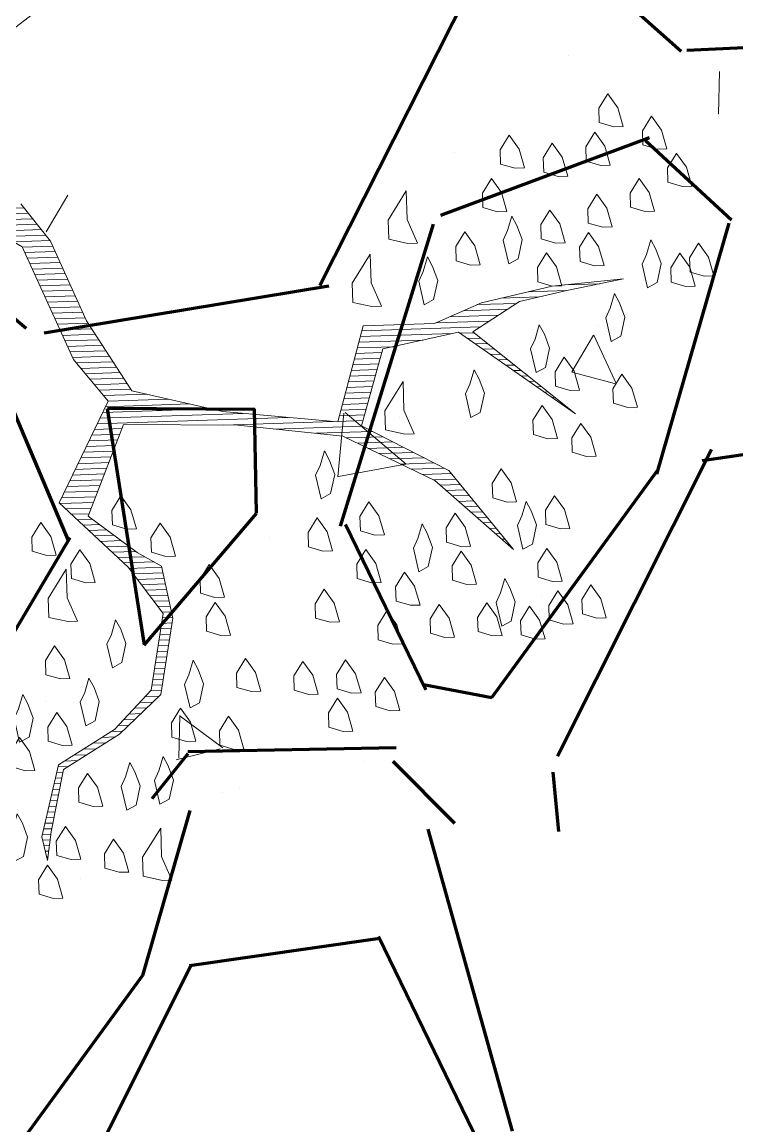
# Model space of a CAD drawing. Header units: millimetres. Extents: x 111 to 1506, y 14 to 566.
# Drawn here: x 215.526 to 216.414, y 97.69 to 99.061 of the extents above; entities that cross this region are included whole.
import ezdxf

# ---------------------------------------------------------------- set-up
doc = ezdxf.new("R2010")
doc.units = ezdxf.units.MM
doc.layers.add('ARBOLES', color=78, linetype='Continuous', lineweight=5)
doc.layers.add('GRASS', color=56, linetype='Continuous', lineweight=0)

# ---------------------------------------------------------------- blocks, each defined once
blk = doc.blocks.new('*X16')
at = {"color": 0}
for p, q in [((17.86165007260383, 16.41), (18.01566295137173, 16.41)), ((17.89164951184045, 16.4), (18.02316281118089, 16.4)), ((17.92164895107706, 16.39), (18.03066267099004, 16.39)), ((17.94727478289914, 16.38), (18.03816253079919, 16.38)), ((17.96327448382533, 16.37), (18.04566239060834, 16.37)), ((17.97927418475152, 16.36), (18.0531622504175, 16.36)), ((17.99527388567772, 16.35), (18.06066211022665, 16.35)), ((18.01055927585841, 16.34), (18.06508146982889, 16.34)), ((18.01472586464128, 16.33), (18.06919903992019, 16.33)), ((18.01889245342414, 16.32), (18.07331661001149, 16.32)), ((18.023059042207, 16.31), (18.07743418010279, 16.31)), ((18.02722563098987, 16.3), (18.08155175019409, 16.3)), ((18.03139221977273, 16.29), (18.08566932028539, 16.29)), ((18.03555880855559, 16.28), (18.08978689037669, 16.28)), ((18.03972539733846, 16.27), (18.09390446046799, 16.27)), ((18.04389198612132, 16.26), (18.09802203055929, 16.26)), ((18.04805857490418, 16.25), (18.10213960065059, 16.25)), ((18.05222516368704, 16.24), (18.10625717074189, 16.24)), ((18.05639175246991, 16.23), (18.11037474083319, 16.23)), ((18.91147064793442, 16.23), (18.97950203149932, 16.23)), ((18.97592273007992, 16.24), (19.0394503215144, 16.24)), ((18.06055834125277, 16.22), (18.11449231092449, 16.22)), ((18.06472493003564, 16.21), (18.11860988101579, 16.21)), ((18.81907843895737, 16.21), (18.88964512979283, 16.21)), ((18.86147158254006, 16.22), (18.92950296610496, 16.22)), ((18.0688915188185, 16.2), (18.12358171159799, 16.2)), ((18.07305810760136, 16.19), (18.12958159944531, 16.19)), ((18.76907937356302, 16.19), (18.85631241952992, 16.19)), ((18.79407890626019, 16.2), (18.87297877466137, 16.2)), ((18.07722469638423, 16.18), (18.13558148729264, 16.18)), ((18.08139128516709, 16.17), (18.14158137513996, 16.17)), ((18.61137850835143, 16.17), (18.82297970926702, 16.17)), ((18.74407984086584, 16.18), (18.83964606439847, 16.18)), ((18.08555787394995, 16.16), (18.14758126298729, 16.16)), ((18.08972446273282, 16.15), (18.15358115083461, 16.15)), ((18.6053786205041, 16.15), (18.72007029524511, 16.15)), ((18.60837856442777, 16.16), (18.77340263166577, 16.16)), ((18.78685527463478, 16.16), (18.81203072739739, 16.16)), ((18.80018835873994, 16.15), (18.82369717598941, 16.15)), ((18.09389105151568, 16.14), (18.15958103868193, 16.14)), ((18.10040687277039, 16.13), (18.16558092652925, 16.13)), ((18.59937873265678, 16.13), (18.64606898927208, 16.13)), ((18.60237867658044, 16.14), (18.66673795882448, 16.14)), ((18.8135214428451, 16.14), (18.83536362458142, 16.14)), ((18.82685452695026, 16.13), (18.84703007317344, 16.13)), ((18.10818450516507, 16.12), (18.17158081437658, 16.12)), ((18.11596213755975, 16.11), (18.1775807022239, 16.11)), ((18.59337884480946, 16.11), (18.63981910609779, 16.11)), ((18.59637878873312, 16.12), (18.64294404768493, 16.12)), ((18.84018761105543, 16.12), (18.85869652176545, 16.12)), ((18.85352069516059, 16.11), (18.87036297035747, 16.11)), ((18.12373976995442, 16.1), (18.18358059007122, 16.1)), ((18.13151740234911, 16.09), (18.18958047791855, 16.09)), ((18.58737895696213, 16.09), (18.63356922292349, 16.09)), ((18.5903789008858, 16.1), (18.63669416451064, 16.1)), ((18.86685377926575, 16.1), (18.88202941894949, 16.1)), ((18.88018686337091, 16.09), (18.89369586754151, 16.09)), ((18.13929503474378, 16.08), (18.19558036576587, 16.08)), ((18.14707266713846, 16.07), (18.22390660465023, 16.07)), ((18.58137906911481, 16.07), (18.6273193397492, 16.07)), ((18.58437901303847, 16.08), (18.63044428133634, 16.08)), ((18.89351994747607, 16.08), (18.90536231613352, 16.08)), ((18.90685303158123, 16.07), (18.91702876472554, 16.07)), ((18.14965271403609, 16.05), (18.29990518404965, 16.05)), ((18.15485029953314, 16.06), (18.26190589434995, 16.06)), ((18.57537918126749, 16.05), (18.6210694565749, 16.05)), ((18.57837912519115, 16.06), (18.62419439816205, 16.06)), ((18.9201861156864, 16.06), (18.92869521331756, 16.06)), ((18.93351919979156, 16.05), (18.94036166190957, 16.05)), ((18.13917671938203, 16.03), (18.39462157705236, 16.03)), ((18.14441471670906, 16.04), (18.33790447374937, 16.04)), ((18.56937929342017, 16.03), (18.61481957340061, 16.03)), ((18.57237923734383, 16.04), (18.61794451498775, 16.04)), ((18.94685228389672, 16.04), (18.95202811050159, 16.04)), ((18.96018536800188, 16.03), (18.96369455909361, 16.03)), ((18.12870072472798, 16.01), (18.17725004740651, 16.01)), ((18.13393872205501, 16.02), (18.47462008168335, 16.02)), ((18.35914787817491, 16.01), (18.5546185863143, 16.01)), ((18.56337940557284, 16.01), (18.60856969022631, 16.01)), ((18.56637934949651, 16.02), (18.61169463181346, 16.02)), ((18.97351845210705, 16.02), (18.97536100768563, 16.02)), ((18.98685153621221, 16.01), (18.98702745627764, 16.01)), ((18.11822473007392, 15.99), (18.1688291521822, 15.99)), ((18.12346272740095, 16), (18.17303959979436, 16)), ((18.45007184729658, 16), (18.60637502971632, 16)), ((18.52340380987497, 15.99), (18.62437469325829, 15.99)), ((18.10774873541987, 15.97), (18.16040825695789, 15.97)), ((18.1129867327469, 15.98), (18.16461870457004, 15.98)), ((18.57808775741433, 15.98), (18.64237435680026, 15.98)), ((18.59708740226418, 15.97), (18.66037402034223, 15.97)), ((18.09727274076582, 15.95), (18.15198736173358, 15.95)), ((18.10251073809284, 15.96), (18.15619780934573, 15.96)), ((18.61608704711404, 15.96), (18.6783736838842, 15.96)), ((18.63508669196389, 15.95), (18.69637334742616, 15.95)), ((18.08679674611176, 15.93), (18.14356646650926, 15.93)), ((18.09203474343879, 15.94), (18.14777691412142, 15.94)), ((18.65408633681375, 15.94), (18.71437301096814, 15.94)), ((18.67308598166361, 15.93), (18.7323726745101, 15.93)), ((18.08155874878473, 15.92), (18.13935601889711, 15.92)), ((18.69208562651346, 15.92), (18.75037233805207, 15.92)), ((18.07108275413068, 15.9), (18.1309351236728, 15.9)), ((18.0763207514577, 15.91), (18.13514557128495, 15.91)), ((18.71108527136332, 15.91), (18.76278197449397, 15.91)), ((18.73008491621317, 15.9), (18.77042889037781, 15.9)), ((18.0627145011125, 15.88), (18.12251422844848, 15.88)), ((18.06584475680365, 15.89), (18.12672467606064, 15.89)), ((18.74209186251227, 15.89), (18.77807580626165, 15.89)), ((18.75275832979641, 15.88), (18.78572272214549, 15.88)), ((18.07271431419137, 15.87), (18.11830378083633, 15.87)), ((18.08271412727025, 15.86), (18.11409333322417, 15.86)), ((18.76342479708053, 15.87), (18.79336963802934, 15.87)), ((18.77409126436466, 15.86), (18.80101655391318, 15.86)), ((18.09271394034912, 15.85), (18.11969342814805, 15.85)), ((18.10271375342799, 15.84), (18.13219319449663, 15.84)), ((18.78475773164879, 15.85), (18.80866346979703, 15.85)), ((18.79542419893292, 15.84), (18.81631038568087, 15.84)), ((18.11271356650686, 15.83), (18.14469296084522, 15.83)), ((18.12271337958573, 15.82), (18.15719272719381, 15.82)), ((18.80609066621705, 15.83), (18.82395730156471, 15.83)), ((18.81675713350118, 15.82), (18.83160421744856, 15.82)), ((18.1327131926646, 15.81), (18.1696924935424, 15.81)), ((18.14271300574348, 15.8), (18.18219225989099, 15.8)), ((18.82742360078531, 15.81), (18.8392511333324, 15.81)), ((18.83809006806944, 15.8), (18.84689804921624, 15.8)), ((18.15271281882235, 15.79), (18.19469202623958, 15.79)), ((18.16271263190122, 15.78), (18.21045770251964, 15.78)), ((18.84875653535357, 15.79), (18.85454496510008, 15.79)), ((18.8594230026377, 15.78), (18.86219188098393, 15.78)), ((18.17271244498009, 15.77), (18.22712405765109, 15.77)), ((18.18201444571203, 15.76), (18.24033659409571, 15.76)), ((18.18901431486724, 15.75), (18.24215474192823, 15.75)), ((18.19601418402245, 15.74), (18.24397288976075, 15.74)), ((18.20301405317766, 15.73), (18.24579103759327, 15.73)), ((18.21001392233287, 15.72), (18.2476091854258, 15.72)), ((18.21701379148808, 15.71), (18.24942733325832, 15.71)), ((18.22401366064329, 15.7), (18.25124548109084, 15.7)), ((18.2310135297985, 15.69), (18.25306362892336, 15.69)), ((18.23801339895371, 15.68), (18.25488177675588, 15.68)), ((18.23667275080511, 15.66), (18.25527508224864, 15.66)), ((18.2385477157574, 15.67), (18.25669992458841, 15.67)), ((18.23292282090054, 15.64), (18.25152515234406, 15.64)), ((18.23479778585283, 15.65), (18.25340011729635, 15.65)), ((18.22917289099596, 15.62), (18.24777522243949, 15.62)), ((18.23104785594825, 15.63), (18.24965018739178, 15.63)), ((18.22542296109138, 15.6), (18.24402529253491, 15.6)), ((18.22729792604367, 15.61), (18.2459002574872, 15.61)), ((18.2216730311868, 15.58), (18.24027536263033, 15.58)), ((18.2235479961391, 15.59), (18.24215032758262, 15.59)), ((18.21792310128223, 15.56), (18.23652543272576, 15.56)), ((18.21979806623452, 15.57), (18.23840039767805, 15.57)), ((18.21318197637927, 15.54), (18.23277550282118, 15.54)), ((18.21604813632994, 15.55), (18.23465046777347, 15.55)), ((18.19318235022153, 15.52), (18.21710466461864, 15.52)), ((18.2031821633004, 15.53), (18.22835445433237, 15.53)), ((18.17318272406379, 15.5), (18.19460508519117, 15.5)), ((18.18318253714266, 15.51), (18.20585487490491, 15.51)), ((18.15318309790605, 15.48), (18.17210550576372, 15.48)), ((18.16318291098492, 15.49), (18.18335529547745, 15.49)), ((18.12376414791132, 15.46), (18.14684622447798, 15.46)), ((18.14090668461796, 15.47), (18.16085571604999, 15.47)), ((18.08947907449805, 15.44), (18.11256115106471, 15.44)), ((18.10662161120468, 15.45), (18.12970368777135, 15.45)), ((18.05519400108478, 15.42), (18.07827607765144, 15.42)), ((18.07233653779141, 15.43), (18.09541861435807, 15.43)), ((18.04068119077921, 15.4), (18.05163786157678, 15.4)), ((18.04334780760024, 15.41), (18.0611335409448, 15.41)), ((18.03534795713714, 15.38), (18.04702256323269, 15.38)), ((18.03801457395817, 15.39), (18.04933021240473, 15.39)), ((18.03001472349508, 15.36), (18.04240726488859, 15.36)), ((18.03268134031611, 15.37), (18.04471491406064, 15.37)), ((18.02468148985301, 15.34), (18.0377919665445, 15.34)), ((18.02734810667405, 15.35), (18.04009961571654, 15.35)), ((18.01934825621095, 15.32), (18.0331766682004, 15.32)), ((18.02201487303198, 15.33), (18.03548431737245, 15.33)), ((18.01401502256888, 15.3), (18.02856136985631, 15.3)), ((18.01668163938991, 15.31), (18.03086901902836, 15.31)), ((18.01134840574785, 15.29), (18.02654868823905, 15.29)), ((18.01152723478788, 15.28), (18.02488205272591, 15.28)), ((18.01352719740366, 15.27), (18.02321541721276, 15.27)), ((18.01552716001943, 15.26), (18.02154878169962, 15.26)), ((18.01752712263521, 15.25), (18.01988214618647, 15.25))]:
    blk.add_line(p, q, dxfattribs=at)
blk = doc.blocks.new('E1E')
at = {"layer": 'ARBOLES', "ltscale": 0.2}
for p, q in [((94.9940990077361, 59.18438474289978), (94.9940990077361, 59.18438474289978)), ((94.84552276282412, 58.98537926661543), (94.84552276282412, 58.98537926661543)), ((94.82405485688713, 58.97140068489982), (94.82405485688713, 58.97140068489982)), ((94.9280072679987, 58.96682125834189), (94.87329773033608, 58.92683081030479)), ((94.94797860574528, 58.90326004474996), (94.92541536404093, 58.96292693494006)), ((95.14114945888552, 58.95979033873532), (95.14114945888552, 58.95979033873532)), ((94.94732927271929, 58.903946685854), (94.87005677416315, 58.92362268169818)), ((94.66758395968606, 58.86352770801913), (94.66758395968606, 58.86352770801913)), ((94.92363391328188, 58.60571444513691), (94.92363391328188, 58.60571444513691)), ((94.513813924879, 58.53329226958003), (94.513813924879, 58.53329226958003)), ((95.13546433198931, 58.5084720318038), (95.13546433198931, 58.5084720318038)), ((94.8623527280112, 58.48263736030007), (94.77647873542257, 58.42824536962853)), ((94.89094025527338, 58.39212429642217), (94.86312690374454, 58.48367866395522)), ((95.21043215159789, 58.47292980884792), (95.21043215159789, 58.47292980884792)), ((94.6864770946858, 58.45811951674424), (94.6864770946858, 58.45811951674424)), ((95.01296909263901, 58.46324103593446), (95.01296909263901, 58.46324103593446)), ((94.8894648298828, 58.39052435609668), (94.77577716218515, 58.42768653937529)), ((94.81097978317659, 58.36655758372266), (94.81097978317659, 58.36655758372266)), ((94.89222864670687, 58.34178226368775), (94.89222864670687, 58.34178226368775)), ((95.39567735442728, 58.24515711178507), (95.40487018095013, 58.30828182645136)), ((94.48649523436407, 58.22464313564175), (94.48649523436407, 58.22464313564175)), ((94.59765985414963, 58.207038994186), (94.53042211942775, 58.19858580100531)), ((94.58882484806783, 58.14371812412075), (94.5980176745906, 58.20684283878693)), ((94.58820873819984, 58.14323738980458), (94.530163800216, 58.19790885420814)), ((94.73628233018229, 58.19350984426982), (94.73628233018229, 58.19350984426982)), ((94.58668975463767, 58.12730982811847), (94.58668975463767, 58.12730982811847)), ((94.88333278133172, 57.96891544010536), (94.88333278133172, 57.96891544010536)), ((94.53756615606588, 57.77084847682004), (94.53756615606588, 57.77084847682004)), ((94.78082098942065, 57.77033874477017), (94.78082098942065, 57.77033874477017)), ((94.5622270004681, 57.70736696758176), (94.53966375876374, 57.76703385777186))]:
    blk.add_line(p, q, dxfattribs=at)
for points in [[(95.49650309731369, 58.33298324801618), (95.42999069431156, 58.34233452253515), (95.295442970324, 58.46947065514659), (95.22384977862184, 58.50773429119661), (95.23457327561995, 58.67617692112905), (95.10297161790258, 58.72668795898384), (95.02848224477879, 58.77145565359517), (95.00165515299173, 58.88420897243365), (95.03051719751161, 58.95941045921158), (95.08829117140017, 59.03969239657186), (95.07086419802151, 59.14883778413495), (95.04987935392641, 59.17846194965538), (95.0607525054699, 59.13654147100186), (95.07889105299178, 59.04330032784712), (95.02111707910323, 58.96301839048697), (94.98575109759659, 58.88492077642301), (95.01257818938365, 58.77216745758464), (95.05744405899569, 58.70641506798226), (95.09865228819427, 58.70138352872828), (95.1868611094348, 58.67831233309736), (95.18985706055349, 58.53156620214524), (95.03086639145106, 58.46856320584383), (94.87909123347872, 58.42436058123693), (94.72655461651465, 58.43437474841679), (94.57904890340221, 58.48559759026106), (94.71283516839792, 58.4126782494365), (94.85886784837535, 58.39976795497062), (94.87268706618902, 58.28122238156019), (94.77731261866705, 58.21537216930123), (94.56908686539593, 58.26293816854176), (94.75780080770703, 58.2066837874434), (94.71013852637024, 58.13869816321624), (94.65089151934664, 58.09672877323423), (94.57863663834969, 58.0489671286803), (94.6732995117283, 58.09891309653078), (94.76217002226377, 58.16186718150372), (94.81562466644384, 58.21684468860853), (94.91318372124424, 58.26028659789749), (94.8942837147305, 58.40774453283898), (95.05906674667624, 58.45773941201769), (95.19712245653187, 58.48024553764439), (95.29910061073751, 58.40874980479843), (95.39386325381308, 58.31845370025808), (95.45605632710684, 58.28379799548354)], [(95.56321503970949, 58.04314782871578), (95.48379453243109, 57.90646477627197)]]:
    blk.add_lwpolyline(points, dxfattribs=at)
for points in [[(95.02020596556616, 59.2275982908598), (95.0426139579478, 59.22978261415646), (95.05130250221295, 59.2102704384726), (95.04698317250464, 59.18496600821679), (95.02528675426622, 59.19868592932885), (95.00719809159264, 59.22180603628799)], [(95.11568018278506, 59.15320643072805), (95.11639175692841, 59.16911067513665), (95.09540691283328, 59.19873484065719), (95.08529522028145, 59.18643852752397), (95.09037600898165, 59.15752616599278), (95.10556849023331, 59.14091011759482), (95.11786479006348, 59.13079812775825)], [(95.01735966899281, 59.16398131322584), (95.03976766137468, 59.16616563652229), (95.04845620563974, 59.14665346083839), (95.04413687593151, 59.12134903058271), (95.02244045769298, 59.13506895169466), (95.00435179501955, 59.15818905865392)], [(94.87930395913729, 59.14147518759925), (94.90821588850571, 59.14655563818183), (94.91980061419252, 59.12053940393665), (94.91116195477586, 59.06993054342507), (94.89378486624577, 59.1089548947928), (94.8662960851638, 59.13568293302744)], [(94.94363175486085, 59.15453221605019), (94.96603974724262, 59.15671653934672), (94.97472829150769, 59.13720436366286), (94.97040896179935, 59.11189993340717), (94.94871254356093, 59.12561985451899), (94.93062388088757, 59.14873996147837)], [(95.01669797969808, 59.07795603262188), (95.03910597207987, 59.08014035591842), (95.04779451634492, 59.06062818023457), (95.0434751866366, 59.03532374997886), (95.02177876839815, 59.04904367109081), (95.0036901057246, 59.07216377804996)], [(94.98854750932144, 59.01865879025244), (94.98925908346466, 59.03456303466103), (94.96827423936944, 59.06418720018159), (94.95816254681782, 59.05189088704837), (94.9632433355179, 59.0229785255173), (94.97843581676972, 59.00636247711934), (94.99073211659973, 58.99625048728278)], [(95.13092254888527, 59.06646934613473), (95.15333054126715, 59.06865366943128), (95.1620190855321, 59.04914149374738), (95.15769975582388, 59.02383706349159), (95.13600333758532, 59.03755698460376), (95.117914674912, 59.06067709156291)], [(94.94591613183631, 58.99188184068957), (94.94662770597952, 59.00778608509817), (94.92564286188431, 59.03741025061861), (94.9155311693326, 59.02511393748551), (94.9206119580328, 58.99620157595443), (94.93580443928448, 58.97958552755635), (94.94810073911462, 58.96947353771979)], [(95.175076844354, 58.98481271212386), (95.17578841849732, 59.00071695653245), (95.15480357440212, 59.030341122053), (95.1446918818505, 59.01804480891978), (95.14977267055056, 58.98913244738871), (95.16496515180236, 58.97251639899075), (95.17726145163242, 58.96240440915419)], [(95.09337196010021, 59.0107800350409), (95.11577995248209, 59.01296435833744), (95.12446849674706, 58.99345218265334), (95.12014916703885, 58.96814775239765), (95.09845274880041, 58.98186767350971), (95.08036408612693, 59.00498778046885)], [(95.09271027080551, 58.92475475443693), (95.09342184494874, 58.9406589988453), (95.07243700085353, 58.97028316436585), (95.06232530830192, 58.95798685123263), (95.06740609700199, 58.92907448970167), (95.08259857825377, 58.91245844130371), (95.09489487808372, 58.90234645146715)], [(94.92426959844617, 58.93548072560626), (94.94667759082807, 58.93766504890282), (94.95536613509312, 58.91815287321894), (94.95104680538479, 58.89284844296314), (94.92935038714623, 58.90656836407508), (94.91126172447292, 58.92968847103435)], [(94.85343786573587, 58.91952756986943), (94.87584585811764, 58.92171189316598), (94.8845344023827, 58.9021997174821), (94.88021507267437, 58.8768952872263), (94.85851865443594, 58.89061520833824), (94.8404299917626, 58.91373531529739)], [(95.13391850000394, 58.91972321518271), (95.15632649238573, 58.92190753847926), (95.16501503665079, 58.9023953627955), (95.16069570694248, 58.8770909325397), (95.13899928870406, 58.89081085365164), (95.12091062603069, 58.91393096061078)], [(94.95831220136327, 58.84152777846217), (94.9590237755066, 58.85743202287078), (94.9380389314114, 58.88705618839122), (94.9279272388597, 58.8747598752581), (94.93300802755986, 58.84584751372692), (94.94820050881157, 58.82923146532907), (94.96049680864158, 58.81911947549228)], [(95.08844082594558, 58.82932928798577), (95.08915240008893, 58.84523353239425), (95.06816755599371, 58.87485769791481), (95.05805586344212, 58.86256138478159), (95.06313665214218, 58.83364902325052), (95.07832913339386, 58.81703297485254), (95.090625433224, 58.80692098501588)], [(94.71253585930712, 58.83340446660877), (94.73494385168888, 58.83558878990544), (94.74363239595385, 58.81607661422144), (94.73931306624563, 58.79077218396564), (94.71761664800721, 58.80449210507759), (94.69952798533377, 58.82761221203685)], [(94.86217629484956, 58.82989435799007), (94.88458428723122, 58.83207868128663), (94.89327283149628, 58.81256650560276), (94.88895350178807, 58.78726207534707), (94.86725708354963, 58.80098199645901), (94.8491684208762, 58.82410210341828)], [(95.15566480309091, 58.8358822578753), (95.18457673245943, 58.84096270845787), (95.19616145814614, 58.8149464742127), (95.18752279872959, 58.76433761370122), (95.17014571019938, 58.80336196506895), (95.14265692911763, 58.83009000330337)], [(94.7812328695874, 58.80164488912003), (94.8036408619692, 58.80382921241658), (94.81232940623423, 58.78431703673282), (94.80801007652605, 58.759012606477), (94.78631365828748, 58.77273252758896), (94.76822499561415, 58.7958526345481)], [(94.65908121512692, 58.77842695950419), (94.6814892075087, 58.78061128280072), (94.69017775177376, 58.76109910711697), (94.68585842206556, 58.73579467686117), (94.66416200382713, 58.749514597973), (94.64607334115354, 58.77263470493225)], [(94.72269743670715, 58.77557974354663), (94.74510542908905, 58.77776406684306), (94.7537939733542, 58.75825189115919), (94.74947464364588, 58.7329474609035), (94.72777822540732, 58.74666738201544), (94.70968956273389, 58.76978748897471)], [(94.93595409383005, 58.76922241897027), (94.95836208621168, 58.77140674226682), (94.96705063047686, 58.75189456658294), (94.96273130076855, 58.72659013632726), (94.94103488253, 58.7403100574392), (94.92294621985657, 58.76343016439846)], [(95.15281850651769, 58.77226528024122), (95.17522649889943, 58.7744496035379), (95.1839150431646, 58.754937427854), (95.1795957134563, 58.72963299759821), (95.15789929521785, 58.74335291871016), (95.13981063254428, 58.76647302566941)], [(95.22222709094143, 58.7564099471611), (95.24463508332322, 58.75859427045764), (95.25332362758823, 58.73908209477376), (95.24900429787992, 58.71377766451807), (95.22730787964147, 58.72749758563003), (95.20921921696804, 58.75061769258927)], [(94.96562748219019, 58.72008607776597), (94.98803547457209, 58.72227040106252), (94.996724018837, 58.70275822537864), (94.9924046891288, 58.67745379512284), (94.97070827089037, 58.69117371623489), (94.95261960821692, 58.71429382319403)], [(94.69312381804392, 58.68447401236021), (94.7155318104258, 58.68665833565665), (94.72422035469087, 58.66714615997278), (94.71990102498256, 58.64184172971707), (94.6982046067441, 58.65556165082903), (94.68011594407056, 58.67868175778828)], [(94.79215590597929, 58.68960337427101), (94.81456389836119, 58.69178769756756), (94.82325244262636, 58.67227552188369), (94.81893311291805, 58.64697109162789), (94.79723669467948, 58.66069101273983), (94.77914803200605, 58.68381111969909)], [(95.05673248485235, 58.6905108235739), (95.07914047723413, 58.69269514687032), (95.08782902149929, 58.67318297118646), (95.08350969179097, 58.64787854093066), (95.06181327355243, 58.6615984620427), (95.04372461087898, 58.68471856900186)], [(95.12614106927609, 58.67465549049363), (95.148549061658, 58.67683981379006), (95.15723760592293, 58.65732763810618), (95.1529182762146, 58.6320232078505), (95.13122185797619, 58.64574312896245), (95.1131331953026, 58.66886323592171)], [(94.62447669261215, 58.64611255365348), (94.64688468499382, 58.64829687695003), (94.65557322925888, 58.62878470126616), (94.65125389955057, 58.60348027101036), (94.629557481312, 58.6172001921223), (94.61146881863866, 58.64032029908154)], [(94.55943732274515, 58.61715128079395), (94.58184531512691, 58.61933560409061), (94.59053385939195, 58.59982342840662), (94.58621452968364, 58.57451899815104), (94.56451811144524, 58.58823891926299), (94.54642944877165, 58.61135902622213)], [(94.69027752147068, 58.62085703472603), (94.71268551385256, 58.62304135802258), (94.72137405811762, 58.6035291823387), (94.7170547284093, 58.57822475208291), (94.69535831017076, 58.59194467319496), (94.67726964749731, 58.61506478015421)], [(94.75678992447278, 58.61150576020717), (94.77919791685456, 58.61369008350385), (94.7878864611196, 58.59417790781974), (94.7835671314114, 58.56887347756405), (94.76187071317284, 58.58259339867611), (94.7437820504994, 58.60571350563525)], [(94.49800570844324, 58.59759019378184), (94.5204137008249, 58.59977451707827), (94.52910224509009, 58.58026234139451), (94.52478291538178, 58.55495791113871), (94.5030864971433, 58.56867783225078), (94.48499783446974, 58.59179793921002)], [(94.57249508156694, 58.55282249917064), (94.57320665571017, 58.56872674357912), (94.55222181161518, 58.59835090909967), (94.54211011906334, 58.58605459596633), (94.54719090776352, 58.55714223443525), (94.56238338901531, 58.54052618603729), (94.57467968884536, 58.53041419620072)], [(94.84210256429144, 58.59493862313756), (94.86451055667332, 58.59712294643411), (94.87319910093849, 58.57761077075036), (94.86887977123017, 58.55230634049455), (94.8471833529916, 58.56602626160638), (94.82909469031816, 58.58914636856574)], [(94.46767063078804, 58.56070125438218), (94.49007862316981, 58.56288557767884), (94.49876716743499, 58.54337340199497), (94.49444783772668, 58.51806897173928), (94.47275141948823, 58.53178889285122), (94.45466275681466, 58.55490899981037)], [(94.71781618740091, 58.52400796029615), (94.7185277615444, 58.53991220470463), (94.69754291744918, 58.56953637022507), (94.68743122489755, 58.55724005709196), (94.69251201359764, 58.52832769556077), (94.70770449484932, 58.51171164716304), (94.72000079467949, 58.50159965732635)], [(94.62381500331713, 58.56008727304963), (94.646222995699, 58.56227159634618), (94.65491153996406, 58.5427594206622), (94.65059221025574, 58.51745499040651), (94.62889579201729, 58.53117491151856), (94.61080712934373, 58.55429501847771)], [(94.42503925330291, 58.53392430481942), (94.44744724568471, 58.53610862811597), (94.45613578994985, 58.5165964524321), (94.45181646024155, 58.49129202217628), (94.4301200420031, 58.50501194328824), (94.41203137932956, 58.52813205024749)], [(94.77924780170306, 58.54356904730825), (94.80165579408474, 58.54575337060493), (94.81034433834992, 58.52624119492116), (94.80602500864158, 58.50093676466535), (94.78432859040316, 58.51465668577729), (94.76623992772959, 58.53777679273644)], [(94.6534883916775, 58.51095093184522), (94.67589638405927, 58.51313525514175), (94.68458492832423, 58.49362307945789), (94.680265598616, 58.46831864920209), (94.65856918037755, 58.48203857031404), (94.64048051770412, 58.50515867727329)], [(94.894233829882, 58.47786556903445), (94.89494540402531, 58.49376981344282), (94.87396055993023, 58.52339397896336), (94.86384886737862, 58.51109766583026), (94.86892965607856, 58.48218530429919), (94.88412213733038, 58.46556925590134), (94.89641843716042, 58.45545726606456)], [(94.50674413755671, 58.50795698190272), (94.52915212993848, 58.51014130519915), (94.53784067420355, 58.49062912951517), (94.53352134449521, 58.46532469925947), (94.51182492625679, 58.47904462037142), (94.49373626358332, 58.50216472733067)], [(94.58631429938072, 58.43427692576021), (94.58702587352393, 58.4501811701687), (94.56604102942872, 58.47980533568925), (94.55592933687709, 58.46750902255603), (94.56101012557717, 58.43859666102495), (94.57620260682884, 58.42198061262699), (94.5884989066589, 58.41186862279044)], [(94.52559425922199, 58.43062008315648), (94.54800225160379, 58.43280440645303), (94.55669079586883, 58.41329223076916), (94.55237146616051, 58.38798780051346), (94.53067504792207, 58.40170772162529), (94.51258638524864, 58.42482782858467)], [(94.61451465460577, 58.42345313193417), (94.63692264698757, 58.42563745523072), (94.64561119125273, 58.40612527954686), (94.6412918615444, 58.38082084929105), (94.61959544330595, 58.394540770403), (94.6015067806324, 58.41766087736236)], [(94.79454005265181, 58.38671092651968), (94.82345198202023, 58.39179137710214), (94.83503670770705, 58.3657751428571), (94.8263980482904, 58.31516628234549), (94.80902095976029, 58.35419063371322), (94.78153217867832, 58.38091867194775)], [(94.53001335862714, 58.31568244102145), (94.55242135100904, 58.31786676431811), (94.56110989527421, 58.29835458863413), (94.55679056556578, 58.27305015837843), (94.53509414732723, 58.2867700794905), (94.51700548465388, 58.30989018644964)], [(94.59362958020759, 58.31283522506389), (94.61603757258938, 58.31501954836043), (94.62472611685443, 58.29550737267656), (94.62040678714622, 58.27020294242077), (94.59871036890767, 58.28392286353282), (94.58062170623423, 58.30704297049196)], [(94.73244674905494, 58.28112455890351), (94.73315832319832, 58.297028803312), (94.71217347910323, 58.32665296883265), (94.70206178655135, 58.31435665569943), (94.70714257525145, 58.28544429416824), (94.72233505650335, 58.26882824577028), (94.73463135633341, 58.25871625593372)], [(94.59007170949104, 58.23331400302122), (94.61247970187279, 58.23549832631788), (94.62116824613796, 58.2159861506339), (94.61684891642963, 58.19068172037821), (94.5951524981912, 58.20440164149004), (94.57706383551763, 58.2275217484494)], [(94.91176057295769, 58.22847810908051), (94.94067250232607, 58.23355855966297), (94.95225722801291, 58.20754232541792), (94.94361856859624, 58.15693346490632), (94.92624148006615, 58.19595781627395), (94.89875269898417, 58.22268585450847)], [(94.50043973996391, 58.22457670983514), (94.52284773234571, 58.22676103313158), (94.53153627661086, 58.20724885744782), (94.52721694690256, 58.18194442719202), (94.505520528664, 58.19566434830396), (94.48743186599056, 58.21878445526321)], [(94.66745726403649, 58.18204224984861), (94.66816883817994, 58.19794649425721), (94.64718399408473, 58.22757065977775), (94.63707230153288, 58.21527434664453), (94.64215309023294, 58.18636198511359), (94.65734557148485, 58.1697459367155), (94.66964187131492, 58.15963394687894)], [(94.8604905360559, 58.15109229900614), (94.86120211019914, 58.16699654341464), (94.84021726610405, 58.19662070893507), (94.8301055735523, 58.18432439580197), (94.83518636225234, 58.15541203427089), (94.85037884350416, 58.13879598587281), (94.86267514333431, 58.12868399603627)], [(94.58077136077956, 58.09667986190588), (94.58148293492302, 58.11258410631449), (94.56049809082779, 58.1422082718348), (94.55038639827595, 58.12991195870158), (94.55546718697616, 58.10099959717063), (94.57065966822793, 58.08438354877266), (94.582955968058, 58.074271558936)], [(94.79834734761066, 58.11562696758531), (94.82075533999244, 58.117811290882), (94.8294438842576, 58.098299115198), (94.82512455454928, 58.07299468494221), (94.80342813631071, 58.08671460605426), (94.78533947363728, 58.10983471301351)], [(94.89737943554606, 58.12075632949614), (94.92629136491458, 58.12583678007871), (94.93787609060136, 58.09982054583342), (94.92923743118484, 58.04921168532205), (94.91186034265459, 58.08823603668979), (94.88437156157276, 58.11496407492432)], [(94.6732995117283, 58.09891309653078), (94.6957075041102, 58.10109741982732), (94.70439604837536, 58.08158524414334), (94.70007671866705, 58.05628081388765), (94.67838030042849, 58.0700007349996), (94.66029163775505, 58.09312084195885)], [(94.766589121669, 58.04692953936868), (94.76730069581222, 58.06283378377729), (94.74631585171714, 58.09245794929783), (94.7362041591654, 58.08016163616462), (94.74128494786548, 58.05124927463365), (94.75647742911728, 58.03463322623558), (94.76877372894731, 58.02452123639902)], [(94.56059786052474, 58.00196619944408), (94.56130943466809, 58.01787044385257), (94.54032459057285, 58.04749460937312), (94.53021289802125, 58.03519829624), (94.5352936867212, 58.00628593470882), (94.550486167973, 57.98966988631097), (94.56278246780305, 57.9795578964743)], [(94.62634880453498, 58.04683171671211), (94.64875679691673, 58.04901604000865), (94.65744534118168, 58.02950386432489), (94.65312601147357, 58.00419943406909), (94.63142959323505, 58.01791935518092), (94.6133409305616, 58.04103946214017)], [(94.69286120753695, 58.03748044219314), (94.71526919991872, 58.0396647654898), (94.72395774418388, 58.02015258980581), (94.71963841447555, 57.99484815955001), (94.69794199623712, 58.00856808066197), (94.67985333356357, 58.03168818762121)], [(94.48829309467935, 58.02432559108551), (94.51070108706101, 58.02650991438217), (94.51938963132616, 58.00699773869819), (94.51507030161785, 57.98169330844238), (94.49337388337943, 57.99541322955455), (94.47528522070586, 58.0185333365137)], [(94.7911817213291, 58.02670555969545), (94.813589713711, 58.028889882992), (94.82227825797605, 58.00937770730813), (94.81795892826773, 57.98407327705232), (94.79626251002917, 57.99779319816439), (94.77817384735573, 58.02091330512364)], [(94.46806970957589, 57.99973296481929), (94.49047770195776, 58.00191728811586), (94.49916624622281, 57.98240511243186), (94.49484691651449, 57.95710068217606), (94.47315049827594, 57.9708206032881), (94.45506183560262, 57.99394071024726)], [(94.63651038193524, 57.98900699364985), (94.65891837431688, 57.99119131694651), (94.66760691858204, 57.97167914126252), (94.66328758887371, 57.94637471100672), (94.64159117063518, 57.96009463211877), (94.62350250796172, 57.98321473907804)], [(94.79123160617762, 57.95658452350021), (94.81363959855929, 57.95876884679664), (94.82232814282445, 57.93925667111277), (94.81800881311614, 57.91395224085708), (94.79631239487769, 57.92767216196903), (94.77822373220422, 57.95079226892815)], [(94.58666349331992, 57.94342967239248), (94.60907148570169, 57.94561399568902), (94.61776002996672, 57.92610182000526), (94.61344070025841, 57.90079738974945), (94.59174428201996, 57.9145173108614), (94.57365561934664, 57.93763741782065)], [(94.72690381045393, 57.94352749504929), (94.7493118028357, 57.94571181834571), (94.75800034710088, 57.92619964266196), (94.75368101739257, 57.90089521240616), (94.73198459915415, 57.9146151335181), (94.71389593648055, 57.93773524047724)], [(94.67416074041708, 57.90445423235318), (94.69656873279898, 57.90663855564973), (94.70525727706392, 57.88712637996586), (94.70093794735573, 57.86182194971006), (94.67924152911716, 57.875541870822), (94.66115286644384, 57.89866197778115)], [(94.54911290453485, 57.88774036129853), (94.57152089691671, 57.88992468459507), (94.58020944118168, 57.8704125089112), (94.57589011147344, 57.84510807865539), (94.55419369323505, 57.85882799976734), (94.5361050305616, 57.88194810672648)], [(94.60480204084197, 57.85018852923785), (94.62721003322365, 57.8523728525345), (94.6358985774888, 57.83286067685053), (94.6315792477805, 57.80755624659472), (94.60988282954206, 57.82127616770678), (94.59179416686848, 57.84439627466603)], [(94.67781838083059, 57.84373338200503), (94.70022637321236, 57.84591770530146), (94.70891491747757, 57.8264055296177), (94.7045955877692, 57.80110109936189), (94.6828991695308, 57.81482102047384), (94.66481050685722, 57.8379411274331)]]:
    blk.add_lwpolyline(points, close=True, dxfattribs=at)
at = {"layer": 'ARBOLES', "ltscale": 0.2, "xscale": 0.8372139817761642, "yscale": 0.8372139817761642, "zscale": 0.8372139817761642, "rotation": 204.0028523145856}
blk.add_blockref('*X16', (103.6395475192941, 76.97354757922794), dxfattribs=at)

msp = doc.modelspace()

# ---------------------------------------------------------------- hatches: boundary and pattern name
at = {"layer": 'GRASS', "lineweight": 100, "ltscale": 1000, "true_color": 0x261a0d}
h = msp.add_hatch(dxfattribs=at)
h.set_pattern_fill('GRAVEL', color=28, scale=1.7, angle=-112.0852283208683)
h.set_pattern_definition([(115.9275591831317, (800.4461649984022, 1583.791339295123), (-9.063970477445864, 18.35468439347277), [0.2287111999999999, -22.64244968002528]), (72.8845124071316, (800.3461644099227, 1583.997030525621), (-6.094838201485775, -19.54233730385667), [0.3924755999999996, -38.85507209409094]), (20.42521875713165, (800.4616694225234, 1584.372124636565), (-23.71965007661784, -8.721708562133985), [0.2767395999999995, -27.39725541336945]), (155.1884606851316, (800.3171318499043, 1585.146271192522), (30.86609512533933, -14.35876637157613), [0.3574045999999995, -35.38304867076923]), (180.7484258571317, (799.9927182635168, 1585.296250607668), (22.09903787548946, 0.2062158521636182), [0.3504634999999994, -34.69593431775003]), (245.1884606851316, (799.6422841845359, 1585.291672803747), (14.35876637157613, 30.86609512533933), [0.3574045999999996, -35.38304867076924]), (285.6090121458317, (799.4923047693909, 1584.967259217359), (-7.443358276317301, 26.87017710344271), [0.4726492999999999, -46.79224253315719]), (320.1701000540316, (799.6194810352316, 1584.512041470114), (30.18157129471496, -25.08869773786675), [0.4462295999999996, -44.17674654458271]), (9.344337294131659, (799.962162902152, 1584.226226603314), (25.59182681762635, 4.292831249492636), [0.358615, -35.5029242865393]), (63.15112998813171, (800.316019600286, 1584.284454064066), (-8.606190085402462, -16.68872350462789), [0.4094144, -20.06129638394691]), (110.3122094771315, (800.500926904852, 1584.649733804427), (-9.657796932637883, 25.93408873293846), [0.5294615999999998, -52.41673750815131]), (26.72884651313167, (799.6685958232912, 1583.593152065673), (13.92580708083157, 7.191793736437567), [0.1807116999999998, -17.89053618164897]), (59.38400606913165, (799.8299982806627, 1583.674430886742), (-11.45980388463115, -19.20007538854451), [0.3438028999999996, -34.03656940746686]), (112.9147716791316, (800.0050912146467, 1583.970308335138), (-1.575263513412269, 0.6391751429081425), [0.2404157, -2.163747356034269]), (91.11336219313158, (800.2388650962596, 1584.003875763928), (-0.04534868771620765, -9.154667852878214), [0.1294685999999998, -12.81734567996862]), (179.7161811651316, (800.236349450861, 1584.133319464154), (5.36496568314527, -0.3422619153127439), [0.1830950999999999, -8.971685072128643]), (278.8785282112316, (800.0532560938032, 1584.134226437908), (1.233001598100129, -6.004140826053566), [0.2973793, -9.615238921237006]), (49.4798228561317, (800.0991535385742, 1583.840411148035), (-2.853613799228716, -2.511351883916598), [0.2150346999999999, -5.160837322286275]), (264.3043120131317, (800.6070710337476, 1585.046972301933), (-1.665960888844636, -17.67016056284828), [0.3012399999999996, -29.82283674933795]), (318.2609476210316, (800.577174435124, 1584.747218747507), (-14.77119807590796, 13.33198062564363), [0.2527236999999998, -25.01959317044228]), (181.1133621931316, (800.4142062412569, 1583.712576119453), (9.154667852878212, -0.04534868771621606), [0.2589354999999999, -12.68787877996863]), (231.5252313451316, (800.1553188408044, 1583.707544828655), (11.11754196931903, 13.83510970539912), [0.3012399999999996, -29.82283674933727]), (227.3587264591317, (799.630407655432, 1585.443260890536), (6.346402741365738, 6.597967281245549), [0.2904959999999997, -14.23431036703974]), (182.6899122481317, (799.4336238217621, 1585.229569236965), (20.52377436207706, 0.8453909950718471), [0.2434025999999999, -24.09689320756918]), (314.7161811655316, (798.8325509764153, 1584.335998627227), (6.597967281245471, -6.346402741365628), [0.2589354999999999, -12.68787877996862]), (265.2687963154316, (799.0147373597184, 1584.151998296415), (2.00822280415695, 23.03512624599356), [0.2849726999999995, -28.21222014420797]), (317.3587264595316, (799.1457467964403, 1585.107877748799), (-6.597967281245432, 6.346402741365659), [0.1452479999999996, -14.37955836703973]), (349.2247041531316, (798.8709014849898, 1584.430514438032), (6.940229196557683, -0.9814370582204304), [0.08668299999999995, -8.581650173107754]), (53.87852821113169, (798.9560564120894, 1584.414308316021), (-3.492788942136906, -4.086615397328875), [0.3504634999999998, -6.658816063550088]), (73.92377763613156, (799.1626546163417, 1584.697402261557), (-4.816487915669533, -16.391810277032), [0.3247849999999996, -32.15366939672271]), (191.6048392051316, (799.9114823775964, 1584.19175220077), (3.789702169732906, 0.2969132275959935), [0.2451773999999997, -5.884259768288793]), (241.0719982661315, (799.6713167445542, 1584.142432136846), (-14.01650445626399, -25.501129442194), [0.4280497999999999, -42.3768564608481]), (308.8601675800316, (799.4642650534247, 1583.76779151278), (-8.470144022253866, 10.77528005400675), [0.1750251999999999, -17.32754603967789]), (337.9147716791317, (799.5740800124865, 1583.631502574248), (2.21443865632056, 0.9360883705041902), [0.102, -1.598]), (8.171208843131655, (799.2226960246022, 1584.709732277539), (-13.58354516551939, -1.826828053292215), [0.2361708, -23.38098398206466]), (295.9275591833316, (799.4564699062154, 1584.743299706329), (9.063970477445858, -18.35468439347265), [0.4574223999999997, -22.41373848002527]), (247.9147716791316, (799.6564710831743, 1584.331917245333), (0.9360883705041905, -2.21443865632056), [0.4419999999999999, -1.258]), (213.2196181481317, (799.4902855460182, 1583.922348731845), (-17.41859602296829, -11.27840913376679), [0.2687937999999995, -26.61056631143137]), (141.9693757781317, (799.265419061233, 1583.775090237964), (-5.661878910741299, 4.131964085045179), [0.2475233999999999, -12.12866341177684]), (95.5607470431316, (799.0704491750714, 1583.927585298507), (-3.608307418868343, 36.32175818391693), [0.4030104999999995, -39.89810610984092]), (63.34085041913167, (799.0313969686069, 1584.328699902043), (9.884540371218755, 19.83925053145262), [0.4263582999999996, -42.20942479354709])])
h.paths.add_polyline_path([(203.5321324691269, 99.07013514617917), (217.1683208417639, 102.9065958330666), (219.5561224180663, 97.78593882788243)])
h = msp.add_hatch(dxfattribs=at)
h.set_pattern_fill('GRAVEL', color=28, scale=1.7, angle=-112.0852283208683)
h.set_pattern_definition([(115.9275591831317, (793.1624975286021, 1580.354749759642), (-9.063970477445864, 18.35468439347277), [0.2287111999999999, -22.64244968002528]), (72.8845124071316, (793.0624969401226, 1580.56044099014), (-6.094838201485775, -19.54233730385667), [0.3924755999999997, -38.85507209409096]), (20.42521875713165, (793.1780019527233, 1580.935535101083), (-23.71965007661784, -8.721708562133985), [0.2767395999999996, -27.39725541336946]), (155.1884606851316, (793.0334643801042, 1581.709681657041), (30.86609512533933, -14.35876637157613), [0.3574045999999995, -35.38304867076923]), (180.7484258571317, (792.7090507937168, 1581.859661072186), (22.09903787548946, 0.2062158521636182), [0.3504634999999995, -34.69593431775004]), (245.1884606851316, (792.3586167147358, 1581.855083268265), (14.35876637157613, 30.86609512533933), [0.3574045999999996, -35.38304867076924]), (285.6090121458317, (792.2086372995908, 1581.530669681878), (-7.443358276317301, 26.87017710344271), [0.4726492999999999, -46.79224253315719]), (320.1701000540316, (792.3358135654315, 1581.075451934632), (30.18157129471496, -25.08869773786675), [0.4462295999999997, -44.17674654458273]), (9.344337294131659, (792.678495432352, 1580.789637067833), (25.59182681762635, 4.292831249492636), [0.358615, -35.5029242865393]), (63.15112998813171, (793.032352130486, 1580.847864528584), (-8.606190085402462, -16.68872350462789), [0.4094144, -20.06129638394691]), (110.3122094771315, (793.2172594350519, 1581.213144268945), (-9.657796932637883, 25.93408873293846), [0.5294615999999999, -52.41673750815132]), (26.72884651313167, (792.3849283534911, 1580.156562530192), (13.92580708083157, 7.191793736437567), [0.1807116999999998, -17.89053618164897]), (59.38400606913165, (792.5463308108626, 1580.237841351261), (-11.45980388463115, -19.20007538854451), [0.3438028999999997, -34.03656940746687]), (112.9147716791316, (792.7214237448466, 1580.533718799656), (-1.575263513412269, 0.6391751429081425), [0.2404157, -2.163747356034269]), (91.11336219313161, (792.9551976264595, 1580.567286228446), (-0.04534868771620765, -9.154667852878214), [0.1294685999999998, -12.81734567996862]), (179.7161811651316, (792.9526819810609, 1580.696729928673), (5.36496568314527, -0.3422619153127439), [0.1830950999999999, -8.971685072128647]), (278.8785282112316, (792.7695886240031, 1580.697636902426), (1.233001598100129, -6.004140826053566), [0.2973793, -9.615238921237006]), (49.4798228561317, (792.8154860687741, 1580.403821612553), (-2.853613799228716, -2.511351883916598), [0.2150346999999999, -5.160837322286275]), (264.3043120131317, (793.3234035639475, 1581.610382766451), (-1.665960888844636, -17.67016056284828), [0.3012399999999996, -29.82283674933795]), (318.2609476210316, (793.2935069653239, 1581.310629212026), (-14.77119807590796, 13.33198062564363), [0.2527236999999999, -25.01959317044229]), (181.1133621931316, (793.1305387714568, 1580.275986583972), (9.154667852878212, -0.04534868771621606), [0.2589354999999999, -12.68787877996863]), (231.5252313451316, (792.8716513710043, 1580.270955293174), (11.11754196931903, 13.83510970539912), [0.3012399999999996, -29.82283674933727]), (227.3587264591317, (792.3467401856319, 1582.006671355054), (6.346402741365738, 6.597967281245549), [0.2904959999999997, -14.23431036703974]), (182.6899122481317, (792.149956351962, 1581.792979701484), (20.52377436207706, 0.8453909950718471), [0.2434025999999999, -24.09689320756919]), (314.7161811655316, (791.5488835066152, 1580.899409091745), (6.597967281245471, -6.346402741365628), [0.2589354999999999, -12.68787877996862]), (265.2687963154316, (791.7310698899183, 1580.715408760934), (2.00822280415695, 23.03512624599356), [0.2849726999999996, -28.21222014420798]), (317.3587264595316, (791.8620793266402, 1581.671288213318), (-6.597967281245432, 6.346402741365659), [0.1452479999999997, -14.37955836703973]), (349.2247041531316, (791.5872340151897, 1580.99392490255), (6.940229196557683, -0.9814370582204304), [0.08668299999999995, -8.581650173107754]), (53.87852821113169, (791.6723889422893, 1580.977718780539), (-3.492788942136906, -4.086615397328875), [0.3504634999999999, -6.658816063550089]), (73.92377763613156, (791.8789871465416, 1581.260812726076), (-4.816487915669533, -16.391810277032), [0.3247849999999997, -32.15366939672273]), (191.6048392051316, (792.6278149077963, 1580.755162665288), (3.789702169732906, 0.2969132275959935), [0.2451773999999997, -5.884259768288793]), (241.0719982661315, (792.3876492747542, 1580.705842601365), (-14.01650445626399, -25.501129442194), [0.4280497999999999, -42.3768564608481]), (308.8601675800316, (792.1805975836246, 1580.331201977299), (-8.470144022253866, 10.77528005400675), [0.1750251999999999, -17.32754603967789]), (337.9147716791317, (792.2904125426865, 1580.194913038766), (2.21443865632056, 0.9360883705041902), [0.102, -1.598]), (8.171208843131655, (791.9390285548021, 1581.273142742057), (-13.58354516551939, -1.826828053292215), [0.2361708, -23.38098398206466]), (295.9275591833316, (792.1728024364153, 1581.306710170847), (9.063970477445858, -18.35468439347265), [0.4574223999999998, -22.41373848002528]), (247.9147716791316, (792.3728036133742, 1580.895327709851), (0.9360883705041905, -2.21443865632056), [0.4419999999999999, -1.258]), (213.2196181481317, (792.2066180762181, 1580.485759196364), (-17.41859602296829, -11.27840913376679), [0.2687937999999995, -26.61056631143137]), (141.9693757781317, (791.981751591433, 1580.338500702482), (-5.661878910741299, 4.131964085045179), [0.2475233999999999, -12.12866341177684]), (95.56074704313163, (791.7867817052713, 1580.490995763026), (-3.608307418868343, 36.32175818391693), [0.4030104999999996, -39.89810610984092]), (63.34085041913167, (791.7477294988068, 1580.892110366562), (9.884540371218755, 19.83925053145262), [0.4263582999999996, -42.20942479354709])])
h.paths.add_polyline_path([(203.5233448041375, 99.02587777583798), (219.5561224180663, 97.78593882788243), (218.9502956679711, 96.02484585713668)])

# ---------------------------------------------------------------- block references
at = {"layer": 'ARBOLES', "color": 0, "xscale": 0.8310831642732954, "yscale": 0.8310831642732954, "zscale": 0.8310831642732954, "rotation": 157.9147716791316}
msp.add_blockref('E1E', (307.2473287397518, 113.8923564238156), dxfattribs=at)

doc.saveas('drawing.dxf')
